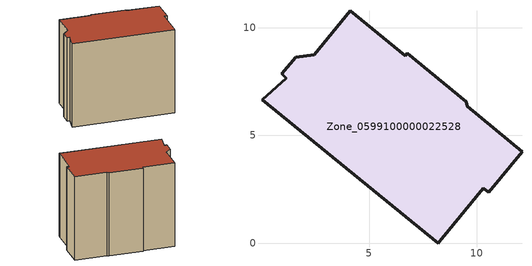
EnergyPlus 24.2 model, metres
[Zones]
Zone_0599100000022528
 floor ground (C_G): 10.54,2.36 10.3,2.55 8.38,0.2 8.35,0.17 8.21,0 0.03,6.67 1.16,7.66 0.95,7.85 1.59,8.63 2.45,8.74 4.13,10.78 6.68,8.69 6.77,8.81 9.5,6.57 9.55,6.35 12.09,4.25 z0
 wall outside (C_F): 10.3,2.55 10.54,2.36 12.09,4.25 9.55,6.35 9.5,6.57 6.77,8.81 6.68,8.69 4.13,10.78 2.45,8.74 1.59,8.63 0.95,7.85 1.16,7.66 0.03,6.67 8.21,0 8.35,0.17 8.38,0.2 10.3,2.55 z0:8.93
 roof outside (C_R): 8.35,0.17 8.38,0.2 10.3,2.55 10.54,2.36 12.09,4.25 9.55,6.35 9.5,6.57 6.77,8.81 6.68,8.69 4.13,10.78 2.45,8.74 1.59,8.63 0.95,7.85 1.16,7.66 0.03,6.67 8.21,0 z8.93
[BUILDING]
Pand.0599100000022528: North Axis=0; Terrain=City; Loads Convergence Tolerance Value=0.04; Temperature Convergence Tolerance Value=0.4; Solar Distribution=FullExterior; Maximum Number of Warmup Days=25; Minimum Number of Warmup Days=1
[Site:Location]
Rotterdam.The.Hague.AP_ZH_NLD Design_Conditions: Latitude=51.96; Longitude=4.45; Time Zone=1; Elevation=-4.5
[SITE:GROUNDTEMPERATURE:BUILDINGSURFACE]
18, 18, 18, 18, 18, 18, 18, 18, 18, 18, 18, 18
[MATERIAL] Thermal Absorptance=0.9; Solar Absorptance=0.7; Visible Absorptance=0.7
Name | Roughness | Thickness | Conductivity | Density | Specific Heat
G.TC.1946-1964 | MediumSmooth | 0.15 | 1 | 540 | 1210
F.TC.1946-1964 | Rough | 0.3 | 0.857143 | 1920 | 840
R.TC.1946-1964 | MediumRough | 0.2 | 0.235294 | 1500 | 1000
[CONSTRUCTION]
C_G: G.TC.1946-1964
C_F: F.TC.1946-1964
C_R: R.TC.1946-1964
[ZONE]
Zone_0599100000022528: Type=1; Multiplier=1; Ceiling Height=Autocalculate; Volume=Autocalculate; Floor Area=autocalculate; Part of Total Floor Area=Yes
[ZONEINFILTRATION:DESIGNFLOWRATE]
Infil_Zone_0599100000022528: Zone or ZoneList or Space or SpaceList=Zone_0599100000022528; Schedule=AlwaysOn; Design Flow Rate Calculation Method=Flow/Area; Flow Rate per Floor Area=0.003; Constant Term Coefficient=1; Temperature Term Coefficient=0; Velocity Term Coefficient=0; Velocity Squared Term Coefficient=0
[HVACTEMPLATE:ZONE:IDEALLOADSAIRSYSTEM]
Zone_0599100000022528: Maximum Heating Supply Air Temperature=50; Minimum Cooling Supply Air Temperature=13; Maximum Heating Supply Air Humidity Ratio=0.0156; Minimum Cooling Supply Air Humidity Ratio=0.0077; Heating Limit=NoLimit; Cooling Limit=NoLimit; Dehumidification Control Type=ConstantSensibleHeatRatio; Cooling Sensible Heat Ratio=0.7; Dehumidification Setpoint=60; Humidification Control Type=None; Humidification Setpoint=30; Outdoor Air Method=None; Outdoor Air Flow Rate per Person=0.00944; Outdoor Air Flow Rate per Zone Floor Area=0; Outdoor Air Flow Rate per Zone=0; Demand Controlled Ventilation Type=None; Outdoor Air Economizer Type=NoEconomizer; Heat Recovery Type=None; Sensible Heat Recovery Effectiveness=0.7; Latent Heat Recovery Effectiveness=0.65
[ZONECONTROL:THERMOSTAT]
ThermostatControl_Zone_0599100000022528: Zone or ZoneList=Zone_0599100000022528; Control Type Schedule=DualSetpointControlType; Control 1=Thermostat_Zone_0599100000022528; Temperature Difference Between Cutout And Setpoint=0
[THERMOSTATSETPOINT:DUALSETPOINT]
Thermostat_Zone_0599100000022528: Heating Setpoint Temperature Schedule=HeatingSetpoint_Zone_0599100000022528; Cooling Setpoint Temperature Schedule=CoolingSetpoint_Zone_0599100000022528
[SCHEDULE:COMPACT]
HeatingSetpoint_Zone_0599100000022528: Through: 12/31, For: AllDays, Until: 24:00, 21
CoolingSetpoint_Zone_0599100000022528: Through: 12/31, For: AllDays, Until: 24:00, 24
DualSetpointControlType: Through: 12/31, For: AllDays, Until: 24:00, 4
AlwaysOn: Through: 12/31, For: AllDays, Until: 24:00, 1
